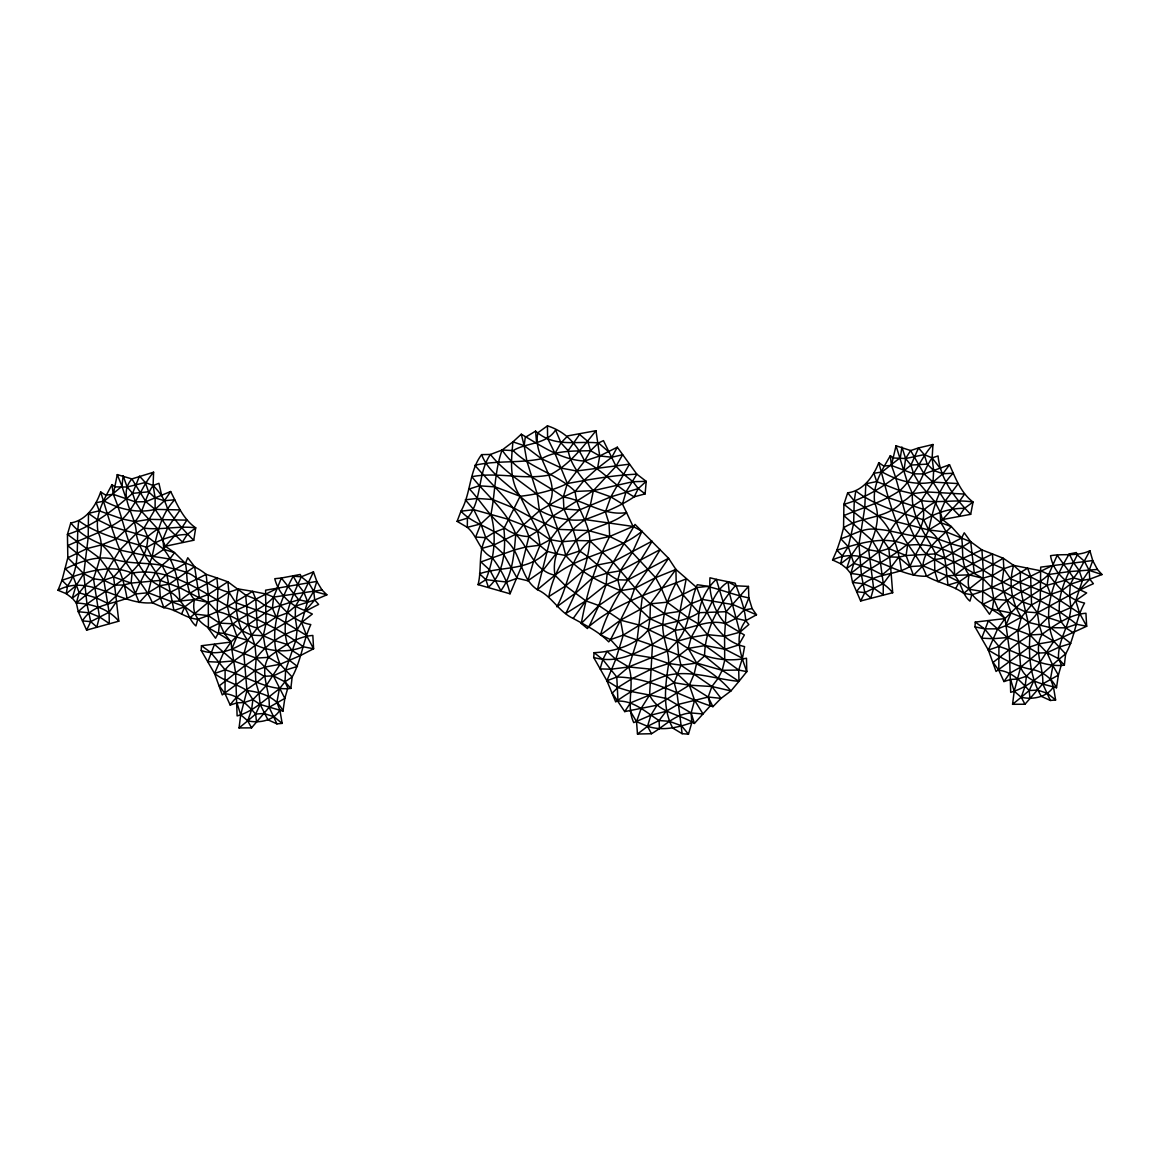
<?xml version="1.0" encoding="UTF-8"?>
<svg xmlns="http://www.w3.org/2000/svg" width="1160" height="1160" viewBox="0 0 1160 1160"><rect width="100%" height="100%" fill="white"/><g stroke="black" fill="none" stroke-linecap="round" stroke-linejoin="round"><path stroke-width="1.5" d="M116.145 602.112L109.112 612.234L90.712 621.644L82.476 620.89C93.96 601.562 118.537 605.085 135.256 594.007C139.983 581.276 147.479 569.85 151.946 557.264L163.835 549.361L165.329 546.259L193.735 540.255L195.707 527.843C183.207 519.143 177.291 504.643 170.665 491.521L145.856 501.671L135.474 501.903L113.274 494.334L105.705 495.132L100.674 491.956C95.918 505.76 86.217 520.463 70.789 522.928L67.439 534.412L99.702 558.178L113.622 576.955L118.784 621.195L86.608 630.126L78.271 611.697L76.343 602.982L103.834 580.261L108.126 568.995L119.9 549.956L136.285 533.586L143.956 528.104L155.092 509.37L155.15 497.915L153.106 485.518L153.599 472.207L131.877 478.921C116.74 496.306 136.459 515.141 136.285 533.586C139.026 551.609 152.627 564.543 160.283 580.391L159.543 585.757L160.341 597.69L163.821 607.695C176.131 609 185.556 618.555 197.794 619.208C217.587 612.929 235.35 602.374 252.605 591.339L265.857 593.992L273.644 597.081L322.001 589.976L326.873 594.833L314.723 599.995L295.481 606.1L287.477 612.886L276.181 617.033L265.915 623.877L257.288 628.053L247.588 640.276L243.861 654.066L246.978 690.519L240.7 714.777L239.061 727.943L251.531 727.856L269.149 707.281L284.838 698.392L287.839 687.923L284.983 681.79L285.65 670.103L295.93 640.073L297.149 629.721L295.249 618.005L295.481 606.1L303.862 592.165L313.461 571.894L316.825 581.407L322.001 589.976M890.517 573.953L883.296 583.654L864.838 592.615L856.645 591.73L852.557 582.378L850.744 573.504L846.669 568.487L840.71 563.745L832.576 559.976C864.896 543.982 894.07 577.23 926.535 576.245L945.806 565.921L981.926 549.898L983.274 570.082L982.476 604.404L989.494 614.264L992.394 609.174L993.83 599.14L991.756 587.511L993.119 564.731L992.467 553.958L981.926 549.898L970.702 541.764L946.778 532.106L928.725 529.975L896.332 521.696L877.946 515.736L854.238 500.873L847.67 492.84C863.258 490.839 873.523 476.412 878.772 462.68L883.702 466.001L891.373 465.45L913.602 473.816L924.07 473.962L949.518 464.739C955.579 478.137 960.857 492.927 973.052 502.048L970.673 514.329L942.5 519.549L940.673 522.667L928.725 529.975C922.896 542.358 915.341 553.842 909.846 566.573C892.794 576.897 868.419 572.446 856.645 591.73L860.633 600.981L892.678 592.731L890.677 567.718L888.836 548.593L875.582 529.236L843.914 504.31L847.67 492.84M118.784 621.195C108.431 608.609 92.031 603.954 76.343 602.982L72.253 598.183L66.236 593.688L58 590.251C89.653 573.112 119.959 605.52 152.351 602.808L170.926 591.933L206.146 574.374L216.891 577.883L217.906 588.686L217.167 611.625L219.515 623.123L218.442 632.852L215.528 638.232L208.423 628.459L208.235 594.486L206.146 574.374C185.353 557.119 157.716 558.815 132.965 552.812C110.331 548.477 85.869 541.445 70.789 522.928M510.037 593.789L521.478 566.558L528.887 536.543L537.616 531.091L552.464 516.389L593.369 490.651L632.968 481.69L646.207 481.357L638.232 488.607L610.827 496.872L579.087 510.11L563.905 508.95L548.999 504.76C530.424 486.721 506.717 475.063 490.419 454.459C477.079 473.787 482.661 500.308 467.422 518.1L467.306 527.336C477.717 536.109 479.152 551.116 492.028 557.467C500.322 568.269 507.166 580.362 510.037 593.789L478.065 584.64C482.024 569.082 477.949 552.058 485.779 537.674L494.464 532.208L503.889 528.597L520.115 496.291C509.066 479.399 511.212 460.433 512.938 441.873L521.289 434.217C540.966 445.643 560.99 459.911 584.582 461.042C602.895 470.308 615.902 487.084 634.187 496.813L645.12 493.885L646.207 481.357L636.84 474.164L617.308 447.209L599.72 455.967L584.582 461.042L567.327 483.517L563.311 496.988L563.905 508.95L573.025 529.424L579.507 551.014C593.34 559.178 603.273 572.562 617.816 579.826L627.647 580.043L668.566 558.279L675.917 569.444L696.783 587.583C705.947 611.581 716.445 640.03 744.589 646.627L742.443 658.227L738.717 670.045L738.963 681.355L730.96 690.925L721.056 698.363L712.922 706.658C680.688 696.667 651.558 677.338 616.786 677.048L606.898 680.76L593.673 657.445L594.123 652.703C613.988 651.63 635.086 645.859 648.222 629.981C664.39 622.007 683.515 622.833 698.813 612.712L726.087 611.697L735.976 618.382L745.779 620.658L748.853 624.529L739.848 632.229L724.565 636.347L707.499 634.636L691.186 637.376L677.338 641.204L667.58 651.007L628.764 666.957L611.044 669.218L600.097 668.899L602.823 659.576L607.028 651.354L615.786 659.271L628.764 666.957L651.18 669.175L666.144 675.627L674.192 682.718L689.345 685.183L711.907 686.517L730.96 690.925C703.496 658.779 661.127 649.049 623.283 635.086L610.58 639.61L608.725 641.871C598.546 631.345 585.669 625.399 573.214 618.439C558.525 611.769 551.942 596.11 537.385 589.672C519.622 578.014 521.913 552.653 505.426 539.835C492.333 527.38 472.917 524.291 460.97 511.197C471.003 493.304 469.104 471.061 481.617 454.618L490.419 454.459L502.12 450.036L512.938 441.873L524.146 445.614L541.502 458.751L561.788 468.22L576.534 470.974L629.445 464.159L610.827 496.872L605.433 511.879L609 523.363L609.682 536.471C595.689 563.688 586.684 593.427 581.29 623.5L587.395 628.546L589.135 626.385L598.836 605.52L606.158 584.611L607.144 573.069L635.027 524.407L668.566 558.279L642.336 596.486L637.043 640.639L628.764 666.957C635.129 685.067 625.501 704.917 633.737 722.607L650.876 715.154L666.058 711.37L677.788 704.526L708.165 697.029L721.056 698.363L711.907 686.517L680.934 665.173L668.697 663.476L651.688 657.691L632.2 654.515L618.86 648.788L610.58 639.61L600.503 634.897C610.537 599.966 634.578 572.272 652.079 541.154L612.915 561.976L597.226 565.05L583.248 570.865L565.674 585.901L548.868 596.544C552.697 575.65 563.789 557.423 576.172 540.531C589.744 525.596 611.625 525.871 626.545 512.589L622.456 504.005L610.827 496.872L593.369 490.651L575.186 491.448L563.311 496.988L539.472 510.762L523.29 525.059L515.75 534.238L493.928 544.983L481.24 548.564M892.678 592.731C882.601 579.971 866.346 575.012 850.744 573.504L878.917 551.565L883.587 540.4L896.332 521.696L913.268 505.774L921.301 500.525L933.017 482.082L933.655 470.496L932.118 457.896L932.973 444.498L918.517 447.934L910.948 465.087C890.909 481.429 869.275 497.277 843.914 504.31L843.552 527.785L858.965 544.315L868.622 549.738L878.917 551.565L889.067 556.916L898.609 557.206L909.846 566.573L922.881 565.804L947.154 575.795L954.564 575.36L964.801 567.704L992.467 553.958L1003.269 558.25L1013.652 565.37L1040.795 570.807L1048.684 574.476C1057.586 586.931 1069.013 599.851 1084.571 603.055C1075.537 618.976 1074.798 638.116 1065.634 653.936C1048.06 667.362 1033.038 685.98 1010.693 692.317L1009.345 649.571L1005.024 618.57C990.538 605.476 962.728 600.576 969.194 574.852C960.335 564.485 963.655 550.376 961.64 537.979L951.345 526.582L942.5 519.549L959.654 501.004L964.54 494.087L926.753 491.927L912.427 493.652L899.827 490.608L876.699 481.588L865.809 483.778L864.751 507.978L858.965 544.315L861.431 575.055L864.838 592.615L860.633 600.981M745.779 620.658L756.494 614.8L752.13 608.565L748.838 597.864L748.461 586.423L735.324 585.757C718.504 605.215 704.845 629.663 704.57 655.951L696.682 663.071L694.159 673.96L689.345 685.183L657.024 705.193L624.718 711.602L612.262 693.086L617.816 687.532L631.359 679.078L651.18 669.175L668.697 663.476L688.242 648.411L691.186 637.376L698.581 624.036C697.537 607.477 703.946 590.498 716.329 579.347L735.179 583.175C739.514 595.138 744.778 607.477 745.779 620.658C733.424 636.115 740.907 655.298 746.793 671.64L738.963 681.355C714.749 679.165 690.49 669.494 666.144 675.627C648.106 681.935 630.851 690.519 615.699 701.93L606.898 680.76L615.786 659.271L623.283 635.086L620.484 620.15L630.649 599.764L634.621 588.453L648.251 569.082L660.272 549.507L620.31 570.778L607.144 573.069L592.745 577.695L575.737 592.977L556.785 606.767C569.024 585.394 569.458 556.814 589.86 540.821L609.682 536.471L633.07 526.452L641.958 531.294L632.36 552.407L620.31 570.778L617.816 579.826L620.542 590.643L649.977 618.701L675.178 630.213C692.1 629.039 707.615 618.759 725.319 623.601L744.386 634.984L738.659 644.975L725.072 649.266L705.091 645.554L691.186 637.376L678.063 621.325L664.491 613.654L650.398 603.852L642.336 596.486L612.915 561.976L589.86 540.821C589.628 522.261 576.462 509.834 575.186 491.448C557.568 474.019 530.903 468.669 513.169 450.573L502.12 450.036C494.566 470.496 495.349 493.13 490.883 514.503C497.075 535.833 494 559.323 485.88 579.666L478.065 584.64M682.124 733.686L677.034 693.274L674.192 682.718L680.934 665.173L678.673 655.269L677.338 641.204C690.925 625.269 689.112 603.098 697.276 584.741C714.908 586.67 731.235 594.572 748.838 597.864L744.038 610L735.976 618.382L725.319 623.601C714.067 611.262 708.745 594.326 709.963 577.782L716.329 579.347L726.087 611.697L724.565 636.347L724.71 660.301L722.202 670.306L718.141 678.296L711.907 686.517L708.165 697.029L710.326 705.802L694.405 723.448C679.455 713.704 658.039 713.125 649.586 695.043L652.5 644.597L648.222 629.981L649.977 618.701L650.398 603.852L675.917 569.444L676.193 582.697C668.986 595.689 664.129 609.667 662.766 624.515C662.375 637.913 668.972 650.093 668.697 663.476C665.361 684.53 662.113 708.702 672.771 728.074L682.124 733.686L688.46 734.164L691.824 722.578L691.128 712.95L694.593 700.277L689.345 685.183L677.106 673.699L668.697 663.476M201.216 650.485L201.463 645.728L231.057 642.031L248.182 624.66L272.397 608.029L298.7 599.778L307.56 601.634L313.736 591.296L316.825 581.407L265.596 590.193L265.915 623.877L263.276 635.752L265.321 648.077L268.395 657.343C259.071 673.757 270.526 690.345 269.149 707.281L276.935 723.869L282.156 723.39L279.894 710.239L276.906 702.25L279.386 688.851L284.983 681.79L292.146 677.034C301.194 660.663 302.934 641.48 310.808 624.558C295.002 621.977 282.866 609.478 273.644 597.081L281.358 578.014L300.193 574.476L301.281 576.781L308.589 582.639L313.736 591.296L314.723 599.995L318.637 604.433C299.613 613.77 281.996 625.617 263.276 635.752C253.851 650.745 235.726 656.096 225.112 669.871L214.542 673.496L201.216 650.485C217.66 656.299 234.102 649.991 247.588 640.276C263.059 651.093 285.563 654.182 303.195 646.773L313.591 648.759L312.837 635.462C296.308 636.448 281.401 647.715 268.395 657.343L256.186 658.126L231.782 649.107L231.057 642.031L224.286 633.433L219.515 623.123L208.307 615.626L195.112 614.118L184.817 606.782L148.219 592.731L135.256 594.007L123.641 585.017L114.129 585.133L103.834 580.261L93.481 578.753L83.752 573.692L67.817 557.772L67.439 534.412C92.322 526.596 113.347 510.313 132.588 493.348L139.475 476.078L145.304 482.502L148.567 491.811L155.15 497.915L164.444 500.728L174.667 499.757C159.718 515.881 156.484 536.746 151.946 557.264C163.313 571.865 184.208 566.544 196.852 578.695C208.089 582.044 217.282 589.875 228.897 592.195L238.438 588.976L252.605 591.339L255.78 599.169L257.288 628.053L263.276 635.752L274.064 640.451L287.492 644.539L292.204 650.601L300.281 655.632L313.591 648.759L306.515 635.462L301.614 622.427L307.56 601.634L303.862 592.165L297.844 584.437L293.233 576.215C278.777 602.707 267.481 634.65 280.14 664.26L292.146 677.034L290.856 688.402C267.293 691.041 246.892 676.251 225.112 669.871L210.7 652.399L201.463 645.728M579.087 510.11L557.873 529.351L550.144 539.661L537.385 589.672L554.958 575.215C550.957 551.522 566.863 532.135 585.22 519.593C602.083 513.3 619.193 506.992 634.187 496.813L638.232 488.607L632.968 481.69L623.964 474.556L616.018 466.262L603.447 440.626L598.487 442.961L590.527 450.703L584.582 461.042C576.737 444.062 565.616 431.679 547.462 425.836L537.892 432.752C532.135 458.229 561.73 478.601 548.999 504.76L562.223 541.735L565.804 555.553C579.826 572.431 600.474 582.523 620.542 590.643L634.621 588.453L655.617 577.651L675.917 569.444M975.009 626.878L975.27 622.093L1005.024 618.57L1022.526 601.402L1047.089 585.249L1073.696 577.985L1082.483 580.29L1089.791 579.144L1102 574.548L1097.432 569.444L1092.735 560.555L1089.892 550.725C1077.466 556.8 1063.851 553.335 1050.539 555.712C1053.657 574.649 1070.361 585.858 1086.673 592.934L1075.711 600.648L1070.897 607.55C1069.984 625.327 1057.47 640.552 1058.514 658.648L1061.342 664.723L1058.384 675.105L1056.499 687.75C1043.203 683.762 1026.223 682.182 1020.64 667.145L1017.885 630.779L1021.365 617.135L1031.559 604.984L1050.627 594.384L1061.98 590.585L1070.303 584.263L1082.483 580.29L1089.153 570.386L1092.735 560.555L1040.708 567.124L1040.23 600.967L1037.388 612.77L1039.229 625.08L1042.115 634.274C1032.893 650.572 1043.957 667.058 1042.724 683.892L1050.394 700.466L1055.6 699.973L1053.468 686.909L1050.482 678.919L1052.889 665.651L1047.016 652.746L1030.051 634.97L1005.647 625.747L997.643 628.865L984.55 628.851L975.009 626.878L988.334 650.064L996.048 671.452L1029.021 647.28L1039.186 643.814L1053.787 641.291L1086.659 626.269L1085.948 613.263C1069.766 614.394 1054.991 624.964 1042.115 634.274L1030.051 634.97L1019.19 641.987L993.062 662.418L998.789 670.262L1003.951 681.558L1010.577 679.412L1017.827 679.078L1026.455 676.265L1039.969 662.259L1053.787 641.291C1041.172 611.596 1053.671 579.753 1069.23 553.958L1076.335 552.551L1077.292 554.9L1084.397 561.28L1089.153 570.386L1089.791 579.144L1093.387 583.697C1074.102 592.093 1055.977 602.837 1037.388 612.77C1027.745 627.618 1009.562 632.722 998.934 646.453L988.334 650.064C1002.138 658.271 1016.508 666.928 1032.531 669.552C1042.869 671.756 1051.772 678.223 1056.499 687.75M932.973 444.498C920.097 458.49 914.37 477.615 899.827 490.608C882.774 502.193 862.648 507.645 843.827 515.62L872.189 540.444L878.917 551.565L883.296 583.654L883.21 594.79L873.625 588.12L863.852 583.871L852.557 582.378C876.365 558.961 936.221 543.895 921.301 500.525L912.427 493.652L907.337 482.067L896.042 445.774L910.643 450.559L924.07 473.962L933.017 482.082L945.168 501.033L959.407 515.692L964.424 508.37L973.052 502.048C955.796 499.104 938.455 503.483 921.301 500.525M100.674 491.956C106.647 511.386 112.201 530.961 119.9 549.956C127.252 569.923 144.478 583.48 152.351 602.808L163.821 607.695L172.709 601.431L179.887 600.981C190.631 590.933 204.595 585.814 216.891 577.883L227.868 581.798L245.659 595.08L248.182 624.66L254.982 645.569L256.186 658.126L255.258 670.509L255.867 682.399L258.97 692.868L260.144 704.453L267.931 719.809L276.935 723.869M575.186 491.448L584.176 480.211L597.588 468.22L599.72 455.967L595.964 430.708C582.683 447.325 568.995 465.29 549.651 474.962C523.827 480.225 497.234 471.641 471.859 476.716C486.794 495.639 507.108 510.965 515.75 534.238C514.068 553.509 512.894 574.722 500.83 590.701L489.868 570.111L480.907 561.947L514.533 549.927L525.813 546.998L540.082 545.171L550.144 539.661L562.223 541.735L576.172 540.531L589.86 540.821C587.801 566.413 576.868 590.541 565.862 613.466L585.771 600.837L606.158 584.611L617.816 579.826M878.772 462.68C884.254 482.4 888.952 502.396 896.332 521.696C902.683 542.155 919.793 556.336 926.535 576.245C938.469 583.001 952.447 585.104 963.641 593.326L982.723 578.26L992.684 575.375L1003.849 568.734L1013.652 565.37L1020.611 571.88C1018.262 593.746 1028.108 613.741 1030.051 634.97C1028.137 655.762 1030.515 678.266 1041.361 696.377L1050.394 700.466M86.608 630.126L90.712 621.644L86.986 604.201L83.752 573.692L88.203 537.385L88.479 513.372L99.209 510.835L122.424 519.013L134.966 521.623L149.249 519.346L186.876 520.144L182.221 527.264L165.329 546.259L174.551 552.639L185.382 563.354C188.108 575.548 184.962 589.729 194.503 599.561C188.688 625.269 216.659 629.111 231.057 642.031L223.735 652.34L214.542 673.496L222.27 694.913L255.258 670.509L265.423 666.957L280.14 664.26L300.281 655.632M153.599 472.207C141.303 486.475 136.387 505.659 122.424 519.013C105.937 531.149 86.115 537.152 67.7 545.649L96.715 569.386L103.834 580.261L109.112 612.234L109.272 623.486L99.47 616.946L89.567 612.871L78.271 611.697C102.297 587.932 146.914 576.897 147.799 537.022L143.956 528.104L134.966 521.623L115.971 539.038L101.775 544.808L87.043 548.578L67.817 557.772L61.973 580.319L58 590.251M88.479 513.372L97.338 519.651L111.418 526.51L147.799 537.022L163.835 549.361L174.551 552.639L170.346 558.264L161.979 565.34C145.928 562.411 129.412 564.122 113.593 559.135C96.324 555.307 80.606 561.556 65.395 568.748L73.181 576.476L79.184 592.832L96.41 597.908L107.938 603.505L116.13 595.964L123.641 585.017L131.065 583.088L160.283 580.391L166.75 574.287L185.382 563.354L187.775 557.742L194.59 566.674L169.143 584.147L159.543 585.757L148.219 592.731L139.215 602.548L131.065 583.088L132.095 573.069C108.663 563.398 84.433 572.678 61.973 580.319L67.556 585.872L66.236 593.688L76.009 585.684L83.752 573.692M306.515 635.462L276.181 617.033L272.397 608.029L273.644 597.081C260.144 612.813 236.089 615.235 224.286 633.433L218.442 632.852M975.27 622.093L984.55 628.851L998.934 646.453C1020.597 652.921 1040.853 667.841 1064.343 665.202L1065.634 653.936L1053.787 641.291L1042.115 634.274M268.395 657.343L280.14 664.26L266.351 685.487L252.88 699.654L251.633 709.587L247.732 720.838L239.061 727.943M1052.889 665.651L1058.384 675.105L1042.724 683.892L1024.976 704.236L1012.564 704.294L1014.217 691.244L1020.64 667.145L1037.881 653.065L1047.016 652.746L1059.21 647.091L1070.811 643.466L1050.467 627.661L1028.862 622.5L1021.365 617.135L1011.07 612.987L992.394 609.174M904.075 469.916L905.597 458.534L910.643 450.559L918.517 447.934L924.273 454.618L927.217 464.101L933.655 470.496L942.891 473.729L953.187 473.193C937.715 488.81 933.147 509.341 928.725 529.975C946.661 542.271 945.124 565.891 948.053 585.032L959.189 581.755L969.194 574.852L983.274 570.082L1003.269 558.25L1003.849 568.734L1002.124 581.726L1003.617 591.324L1011.07 612.987L1005.647 625.747L1021.365 617.135C1011.389 602.185 1008.475 582.494 1013.652 565.37M1026.455 676.265L1025.107 686.111L1021.235 697.261L1012.564 704.294M579.507 551.014L565.804 555.553L556.032 553.668L539.472 510.762L537.124 493.696L526.945 461.39L524.146 445.614L525.277 437.378L535.587 431.128C554.712 448.05 576.346 440.568 598.487 442.961L608.826 451.922M970.673 514.329C954.854 498.205 940.325 479.211 938.048 455.938L932.118 457.896C921.794 472.163 919.503 492.942 902.045 501.947C887.197 519.027 861.909 516.04 843.552 527.785L840.754 538.704L848.279 546.708L853.818 563.368L871.001 569.038L882.282 574.794L890.677 567.718L898.609 557.206L906.09 555.495L935.598 553.9L942.457 547.984L961.64 537.979L964.236 532.803L970.702 541.764L944.37 558.076L934.539 559.627L922.881 565.804L913.457 575.302L906.09 555.495L907.526 545.374C884.355 534.789 859.719 543.373 836.911 550.159L832.576 559.976M282.953 711.124L284.838 698.392L273.368 675.874L256.186 658.126L245.369 665.274L219.269 685.85L225.04 693.709L230.188 705.048L236.944 702.887L244.252 702.51L252.88 699.654L260.144 704.453L282.953 711.124C276.617 697.029 261.116 692.274 246.978 690.519C236.582 683.936 224.3 681.196 214.542 673.496M1030.051 634.97L1047.886 617.584L1070.897 607.55L1050.627 594.384L1047.089 585.249L1048.684 574.476L1057.195 555.307L1073.696 577.985L1070.303 584.263L1069.534 596.008L1070.897 607.55L1079.656 613.35L1086.659 626.269L1076.538 624.268L1065.736 627.865L1050.467 627.661M193.735 540.255C184.208 531.062 175.595 520.854 167.838 510.066C165.503 500.482 159.978 492.435 153.106 485.518L145.304 482.502L127.121 487.012L114.956 486.881L111.969 484.634C104.269 499.206 94.468 514.837 98.136 532.179C105.415 547.418 98.237 563.861 93.481 578.753L99.47 616.946L96.816 626.98L90.712 621.644M940.368 468.582L932.118 457.896L924.273 454.618L905.597 458.534L893.243 457.983L890.358 455.648C882.064 470.032 872.001 485.46 874.756 503.019C881.44 518.578 874.031 534.948 868.622 549.738L873.625 588.12L870.797 598.024L864.838 592.615M912.427 493.652C910.672 516.707 926.188 534.47 935.598 553.9L934.539 559.627L934.844 571.46L937.933 581.711L947.154 575.795L959.189 581.755L969.441 589.323L982.621 591.47L993.83 599.14L1007.301 600.343L1015.768 607.303L1025.527 611.929L1037.388 612.77L1047.886 617.584L1061.313 621.948L1065.736 627.865L1073.653 632.939M143.956 528.104C161.196 530.337 178.379 525.553 195.707 527.843L187.253 534.485L182.439 542.024L167.678 527.785L155.092 509.37L145.856 501.671L131.877 478.921L117.29 474.614L113.274 494.334C124.453 520.173 126.976 549.666 144.319 572.721C152.25 586.815 171.1 587.482 179.887 600.981C187.572 607.84 187.993 619.179 195.938 625.951L197.794 619.208M238.438 588.976C233.653 606.173 237.191 625.675 247.588 640.276L224.286 633.433M928.725 529.975L923.766 519.941C900.218 512.183 875.814 506.441 855.79 490.912L854.238 500.873L853.644 523.407L848.279 546.708L842.305 555.93L840.71 563.745L850.802 556.061L858.965 544.315M547.056 551.333C528.844 571.401 502.295 565.964 479.515 573.765L485.88 579.666L506.615 582.044L517.172 578.26L527.901 580.768L542.996 570.241L556.032 553.668L547.056 551.333L528.887 536.543C518.621 507.355 494.305 487.968 474.846 465.262C496.842 460.23 519.52 463.376 541.502 458.751C556.713 450.036 573.794 451.211 590.527 450.703L599.72 455.967L611.827 457.228L622.601 454.749L616.018 466.262L593.369 490.651L590.237 505.659L585.22 519.593C561.063 522.696 537.544 512.691 520.115 496.291C506.963 482.966 488.519 472.888 481.617 454.618M896.042 445.774L891.373 465.45C901.929 491.796 903.307 521.609 919.837 545.505C926.956 560.41 946.125 561.527 954.564 575.36C961.698 582.885 961.741 594.312 969.934 601.126L971.848 594.746C991.858 588.947 1009.925 578.767 1027.601 568.197L1030.616 576.128L1031.559 604.984L1037.388 612.77M148.219 592.731L151.076 581.058L155.803 572.242L161.979 565.34L166.75 574.287L173.971 610.537L184.817 606.782L194.503 599.561L208.235 594.486L227.868 581.798L228.897 592.195L227.317 605.839L229.288 614.829L236.93 636.405L231.782 649.107L235.596 672.916L237.118 715.909C253.91 711.471 265.77 698.625 279.386 688.851M1079.656 613.35L1075.711 600.648L1082.483 580.29L1079.191 570.604L1073.522 562.6L1069.23 553.958M161.748 495.726L158.934 483.314L153.106 485.518C144.986 496.349 144.304 511.111 134.966 521.623M76.343 602.982L79.184 592.832L85.55 584.872L93.481 578.753M527.901 580.768L533.716 560.831L540.082 545.171L537.616 531.091L520.115 496.291L495.204 486.896L479.182 485.793L469.423 488.954C486.794 507.326 500.149 536.065 528.887 536.543M622.456 504.005L626.066 491.811L636.84 474.164C613.51 475.194 590.309 479.399 567.327 483.517C552.508 490.724 536.399 494.435 520.115 496.291M922.881 565.804C924.462 547.708 940.253 538.385 951.345 526.582L940.673 522.667L924.505 509.689L888.487 497.785L874.538 490.434L865.809 483.778M76.009 585.684L72.253 598.183L79.184 592.832M850.744 573.504L853.818 563.368L860.43 555.582L868.622 549.738M680.934 665.173L696.682 663.071L722.202 670.306L738.717 670.045L746.793 671.64L746.489 658.227C722.158 663.158 696.986 656.313 677.338 641.204L675.178 630.213L678.063 621.325L686.183 578.941C652.471 592.136 617.221 602.432 589.135 626.385M850.802 556.061L846.669 568.487L853.818 563.368M490.883 514.503L480.863 523.899L467.306 527.336L457.098 521.362L460.97 511.197L473.802 509.689L508.471 519.346L523.29 525.059L537.616 531.091L550.144 539.661M742.443 658.227L725.072 649.266L707.499 634.636L698.581 624.036L688.503 618.019L667.116 602.185L661.374 588.207L655.617 577.651L623.921 543.475L609.682 536.471L588.468 530.57L557.873 529.351L531.367 517.447L514.141 508.167L492.71 499.525L477.253 498.438L465.32 499.8L473.802 509.689L480.863 523.899L475.673 537.022L485.779 537.674L503.44 553.885L517.172 578.26M988.334 650.064L997.643 628.865L1005.024 618.57L998.354 609.783L993.83 599.14C1011.665 584.683 1032.835 575.331 1053.28 565.079M313.461 571.894L301.281 576.781C291.928 597.821 280.096 621.078 287.492 644.539M181.685 613.712L184.817 606.782M251.531 727.856L247.732 720.838L255.664 714.038L260.144 704.453M1024.976 704.236L1021.235 697.261L1029.167 690.562L1033.69 681.065M1077.292 554.9C1067.098 575.49 1054.121 598.313 1061.313 621.948M955.738 588.613L959.189 581.755M610.58 639.61L620.484 620.15L650.398 603.852L667.116 602.185L696.783 587.583L709.76 586.134M1089.892 550.725L1079.191 570.604L1073.696 577.985M617.308 447.209L611.827 457.228L597.588 468.22M567.327 483.517L555.002 453.444L560.976 442.845L567.805 435.87L595.964 430.708M67.556 585.872C81.403 566.907 75.444 542.46 78.793 520.767C99.078 535.5 123.453 540.168 146.899 547.332L151.946 557.264M657.024 705.193L650.876 715.154L647.541 726.32L637.478 734.019L636.535 721.665L641.204 708.325L649.586 695.043L674.192 682.718M624.718 711.602L630.503 702.844L649.586 695.043L666.609 698.523L691.128 712.95L703.018 713.965L694.593 700.277M170.665 491.521L164.444 500.728L155.092 509.37C137.721 513.691 119.755 509.298 104.24 501.076L96.178 502.715L99.209 510.835M1003.951 681.558L1009.78 673.221L1020.64 667.145M230.188 705.048C238.452 692.447 253.402 686.735 264.219 676.265L273.368 675.874L285.65 670.103L297.41 666.405L276.732 650.615M573.214 618.439L585.771 600.837L598.836 605.52L620.484 620.15L638.725 624.921L663.766 636.884L677.338 641.204M949.518 464.739L942.891 473.729L933.017 482.082C915.341 485.75 897.448 480.661 882.049 471.932L873.901 473.309L876.699 481.588M593.369 490.651C582.639 478.978 571.358 466.784 568.139 450.703L579.579 434.449L587.772 441.351L590.527 450.703M630.054 710.63L636.535 721.665L647.541 726.32L659.054 720.534L666.058 711.37M698.581 624.036C710.862 611.523 712.24 591.6 728.103 581.957L735.324 585.757M298.7 599.778L281.358 578.014L274.775 578.724C278.545 593.818 290.638 605.984 305.428 610.624L314.723 599.995M103.834 580.261L113.622 576.955C128.731 561.15 138.635 540.734 157.862 529.047L141.389 511.212L135.474 501.903L132.588 493.348L127.121 487.012L123.149 475.687L121.945 486.257L125.976 498.365M279.894 710.239C273.238 720.824 259.202 723.419 247.732 720.838L240.7 714.777L236.944 702.887M256.186 658.126C266.524 644.51 280.836 634.752 297.149 629.721L301.614 622.427L312.359 614.046L305.428 610.624M1053.468 686.909C1046.668 697.363 1032.69 699.9 1021.235 697.261L1014.217 691.244L1010.577 679.412M748.461 586.423L726.087 611.697M998.354 609.783C1010.766 592.107 1034.169 589.193 1048.684 574.476L1068.839 571.648L1097.432 569.444M1080.12 589.251L1089.791 579.144M878.917 551.565L888.836 548.593C904.669 533.339 915.24 512.981 935.033 502.004L919.256 483.401L913.602 473.816L910.948 465.087L905.597 458.534L901.929 447.035L900.348 457.605L882.049 471.932M581.29 623.5L598.836 605.52L620.542 590.643M104.24 501.076L121.945 486.257L117.29 474.614M276.181 617.033L235.77 602.692L228.897 592.195L217.862 599.27L208.133 602.359L189.631 618.019M208.423 628.459L219.515 623.123L236.974 609.885L246.036 605.883L255.78 599.169L278.008 588.004M688.46 734.164L681.5 725.754L669.146 721.288L659.054 720.534C646.163 712.472 634.215 700.712 617.976 701.046L616.786 677.048L628.764 666.957M637.478 734.019L651.456 733.729C664.433 726.261 675.207 713.85 691.128 712.95L694.405 723.448M600.503 634.897L620.484 620.15M641.958 531.294C616.322 552.566 581.087 554.48 554.958 575.215C533.846 570.966 529.12 547.796 515.75 534.238M623.283 635.086L649.977 618.701L664.491 613.654L679.368 611.451L690.997 603.722L702.235 599.415L733.12 604.606L756.494 614.8M675.178 630.213C650.745 644.67 623.761 666.318 593.673 657.445M146.899 547.332C159.181 540.009 172.753 534.557 187.253 534.485M923.766 519.941C936.251 513.053 949.967 507.993 964.424 508.37M982.476 604.404L993.83 599.14M513.169 450.573C526.814 442.293 546.113 444.889 555.567 429.998L560.976 442.845L568.139 450.703M457.098 521.362L467.422 518.1M691.824 722.578C677.701 727.683 662.273 731.148 647.541 726.32L651.456 733.729M744.038 610L752.13 608.565M148.567 491.811L132.588 493.348M927.217 464.101L910.948 465.087M233.581 660.91L219.196 662.186L207.915 661.664L214.484 644.365L233.581 660.91L245.369 665.274L264.219 676.265M1007.33 637.55L993.033 638.725L981.708 638.159L988.392 620.774L1007.33 637.55L1019.19 641.987L1037.881 653.065M225.112 669.871L225.04 693.709C238.105 694.956 247.37 704.816 255.664 714.038L264.06 713.487L274.036 716.808L282.156 723.39M998.934 646.453L998.789 670.262C1011.781 671.567 1020.916 681.413 1029.167 690.562L1037.547 690.07L1047.523 693.39L1055.6 699.973M132.095 573.069C167.374 566.95 198.244 589.207 227.317 605.839C253.402 617.627 280.807 628.909 303.195 646.773M907.526 545.374C943.486 540.241 972.863 564.847 1002.124 581.726C1027.485 594.717 1054.614 605.999 1076.538 624.268M219.515 623.123L233.03 623.79L241.671 630.533L251.372 635.1L263.276 635.752M155.092 509.37L180.148 509.921L167.678 527.785L162.951 539.11L163.835 549.361C175.276 563.673 179.104 583.088 179.887 600.981L194.503 599.561L208.133 602.359L217.167 611.625C231.768 613.959 242.904 624.573 257.288 628.053M293.233 576.215L301.281 576.781M933.017 482.082L958.247 483.604L945.168 501.033L940.253 512.183L940.673 522.667C951.302 537.733 954.448 557.279 954.564 575.36L969.194 574.852L982.723 578.26L991.756 587.511C1006.097 590.861 1017.334 601.025 1031.559 604.984M585.22 519.593L633.07 526.452L626.545 512.589C603.577 516.273 585.118 500.467 563.311 496.988C542.59 481.98 516.62 471.932 502.12 450.036M963.641 593.326L971.848 594.746M649.586 695.043L630.562 691.404L617.816 687.532L606.898 680.76M313.736 591.296L326.873 594.833M113.622 576.955L131.065 583.088M1089.153 570.386L1102 574.548M272.397 608.029L265.321 605.65L255.78 599.169L245.659 595.08M1050.627 594.384L1010.664 578.956L1003.849 568.734C989.32 563.02 975.067 555.959 962.524 546.606C949.982 544.562 938.889 537.848 926.231 536.413C908.918 537.355 892.765 529.743 875.582 529.236C862.678 527.713 852.571 535.413 840.754 538.704L836.911 550.159L842.305 555.93M888.836 548.593L906.09 555.495M1047.089 585.249L1020.611 571.88M160.283 580.391L179.321 587.511L208.133 602.359M935.598 553.9L954.448 562.107L982.723 578.26M273.368 675.874L284.983 681.79L290.856 688.402M1047.016 652.746L1058.514 658.648L1064.343 665.202M689.345 685.183L708.165 697.029L712.922 706.658M738.963 681.355L722.202 670.306L704.57 655.951M738.717 670.045L705.091 645.554L688.242 648.411L696.682 663.071M638.232 488.607L645.12 493.885M585.771 600.837L565.674 585.901L554.958 575.215M594.123 652.703L602.823 659.576L616.786 677.048M698.813 612.712L682.529 594.253L676.193 582.697M101.775 544.808C117.697 558.83 123.468 578.579 127.078 598.574M877.946 515.736C893.476 530.468 898.826 550.522 901.392 570.909M246.978 690.519L252.88 699.654M935.033 502.004L940.253 512.183L942.5 519.549M157.862 529.047L165.329 546.259M555.002 453.444L547.578 438.291L547.462 425.836M480.863 523.899L485.779 537.674M485.88 579.666L488.389 587.207C504.426 573.446 505.89 548.303 503.889 528.597M739.848 632.229L729.365 592.934L728.103 581.957M521.289 434.217L524.146 445.614M194.59 566.674L199.361 597.356M970.702 541.764L974.24 572.692M111.969 484.634L113.274 494.334M255.664 714.038L256.505 722.042M890.358 455.648L891.373 465.45M1029.167 690.562L1029.978 698.494M535.587 431.128L536.601 442.873M659.054 720.534L659.489 728.726"/></g></svg>
